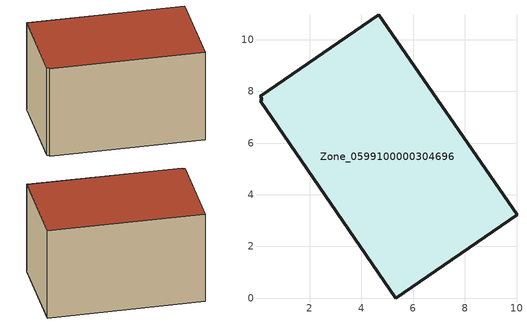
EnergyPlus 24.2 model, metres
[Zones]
Zone_0599100000304696
 floor ground (C_G): 0.08,7.81 4.68,10.96 10.02,3.22 5.33,0 0.08,7.64 0.16,7.69 z0
 wall outside (C_F): 10.02,3.22 4.68,10.96 0.08,7.81 0.16,7.69 0.08,7.64 5.33,0 10.02,3.22 z0:5.79
 roof outside (C_R): 4.68,10.96 0.08,7.81 0.16,7.69 0.08,7.64 5.33,0 10.02,3.22 z5.79
[BUILDING]
Pand.0599100000304696: North Axis=0; Terrain=City; Loads Convergence Tolerance Value=0.04; Temperature Convergence Tolerance Value=0.4; Solar Distribution=FullExterior; Maximum Number of Warmup Days=25; Minimum Number of Warmup Days=1
[Site:Location]
Rotterdam.The.Hague.AP_ZH_NLD Design_Conditions: Latitude=51.96; Longitude=4.45; Time Zone=1; Elevation=-4.5
[SITE:GROUNDTEMPERATURE:BUILDINGSURFACE]
18, 18, 18, 18, 18, 18, 18, 18, 18, 18, 18, 18
[MATERIAL] Thermal Absorptance=0.9; Solar Absorptance=0.7; Visible Absorptance=0.7
Name | Roughness | Thickness | Conductivity | Density | Specific Heat
G.TI.1946-1964 | MediumSmooth | 0.15 | 1 | 540 | 1210
F.TI.1946-1964 | Rough | 0.3 | 0.857143 | 1920 | 840
R.TI.1946-1964 | MediumRough | 0.2 | 0.277778 | 1500 | 1000
[CONSTRUCTION]
C_G: G.TI.1946-1964
C_F: F.TI.1946-1964
C_R: R.TI.1946-1964
[ZONE]
Zone_0599100000304696: Type=1; Multiplier=1; Ceiling Height=Autocalculate; Volume=Autocalculate; Floor Area=autocalculate; Part of Total Floor Area=Yes
[ZONEINFILTRATION:DESIGNFLOWRATE]
Infil_Zone_0599100000304696: Zone or ZoneList or Space or SpaceList=Zone_0599100000304696; Schedule=AlwaysOn; Design Flow Rate Calculation Method=Flow/Area; Flow Rate per Floor Area=0.003; Constant Term Coefficient=1; Temperature Term Coefficient=0; Velocity Term Coefficient=0; Velocity Squared Term Coefficient=0
[HVACTEMPLATE:ZONE:IDEALLOADSAIRSYSTEM]
Zone_0599100000304696: Maximum Heating Supply Air Temperature=50; Minimum Cooling Supply Air Temperature=13; Maximum Heating Supply Air Humidity Ratio=0.0156; Minimum Cooling Supply Air Humidity Ratio=0.0077; Heating Limit=NoLimit; Cooling Limit=NoLimit; Dehumidification Control Type=ConstantSensibleHeatRatio; Cooling Sensible Heat Ratio=0.7; Dehumidification Setpoint=60; Humidification Control Type=None; Humidification Setpoint=30; Outdoor Air Method=None; Outdoor Air Flow Rate per Person=0.00944; Outdoor Air Flow Rate per Zone Floor Area=0; Outdoor Air Flow Rate per Zone=0; Demand Controlled Ventilation Type=None; Outdoor Air Economizer Type=NoEconomizer; Heat Recovery Type=None; Sensible Heat Recovery Effectiveness=0.7; Latent Heat Recovery Effectiveness=0.65
[ZONECONTROL:THERMOSTAT]
ThermostatControl_Zone_0599100000304696: Zone or ZoneList=Zone_0599100000304696; Control Type Schedule=DualSetpointControlType; Control 1=Thermostat_Zone_0599100000304696; Temperature Difference Between Cutout And Setpoint=0
[THERMOSTATSETPOINT:DUALSETPOINT]
Thermostat_Zone_0599100000304696: Heating Setpoint Temperature Schedule=HeatingSetpoint_Zone_0599100000304696; Cooling Setpoint Temperature Schedule=CoolingSetpoint_Zone_0599100000304696
[SCHEDULE:COMPACT]
HeatingSetpoint_Zone_0599100000304696: Through: 12/31, For: AllDays, Until: 24:00, 21
CoolingSetpoint_Zone_0599100000304696: Through: 12/31, For: AllDays, Until: 24:00, 24
DualSetpointControlType: Through: 12/31, For: AllDays, Until: 24:00, 4
AlwaysOn: Through: 12/31, For: AllDays, Until: 24:00, 1
